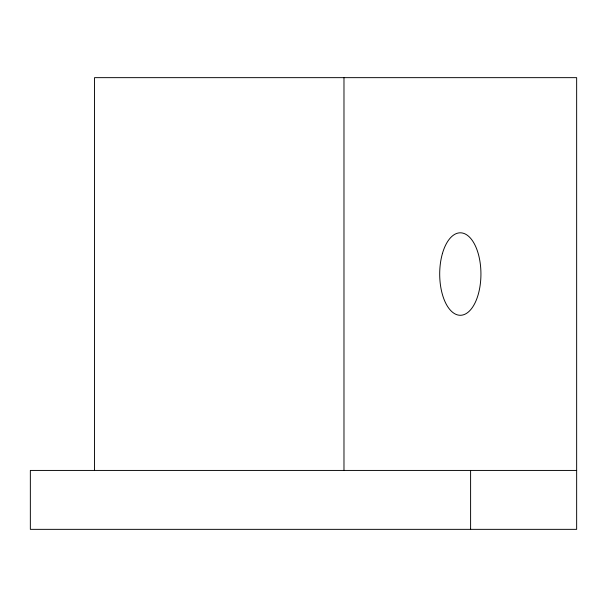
<?xml version="1.0" encoding="UTF-8"?>
<svg xmlns="http://www.w3.org/2000/svg" width="607" height="607" viewBox="0 0 607 607"><rect width="100%" height="100%" fill="white"/><g stroke="black" fill="none" stroke-linecap="round" stroke-linejoin="round"><path stroke-width="0.91" d="M576.65 470.433L30.35 470.433L30.35 529.35L576.65 529.35L576.65 77.65L94.533 77.65L94.533 470.433M470.6 470.433L470.6 529.35M343.979 77.65L343.979 470.433M442.457 253.423A41.246 20.623 90 0 0 460.318 315.283A41.246 20.623 90 0 0 478.172 253.423A41.246 20.623 90 0 0 442.457 253.423"/></g></svg>
